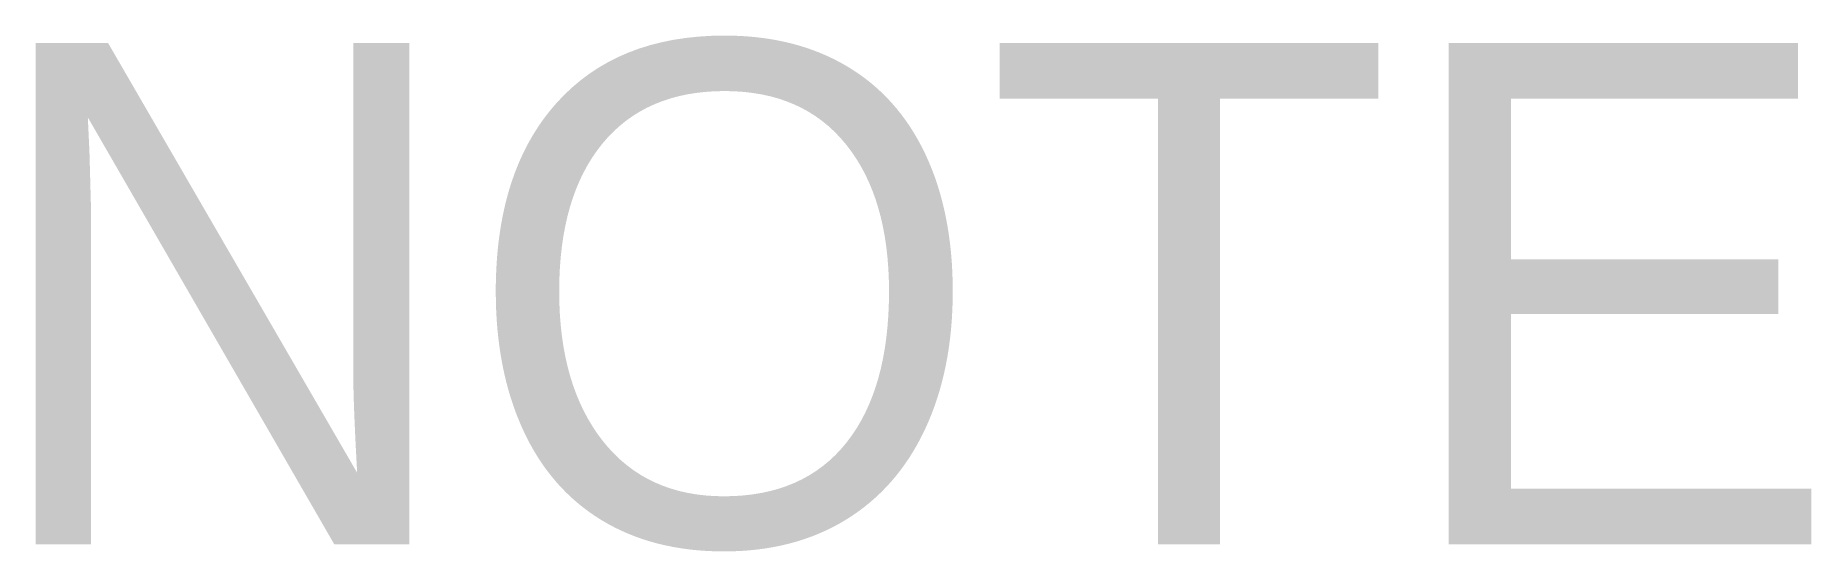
# Model space of a CAD drawing. Header units: millimetres. Extents: x 0.27 to 9.14, y -0.04 to 2.54.
import ezdxf

# ---------------------------------------------------------------- set-up
doc = ezdxf.new("R2010")
doc.units = ezdxf.units.MM
doc.layers.add('ANNOTATION', color=2, linetype='CONTINUOUS')

msp = doc.modelspace()

# ---------------------------------------------------------------- texts
at = {"layer": 'ANNOTATION'}
msp.add_text('NOTE', height=2.5, dxfattribs=at).set_placement((0, 0))

doc.saveas('drawing.dxf')
